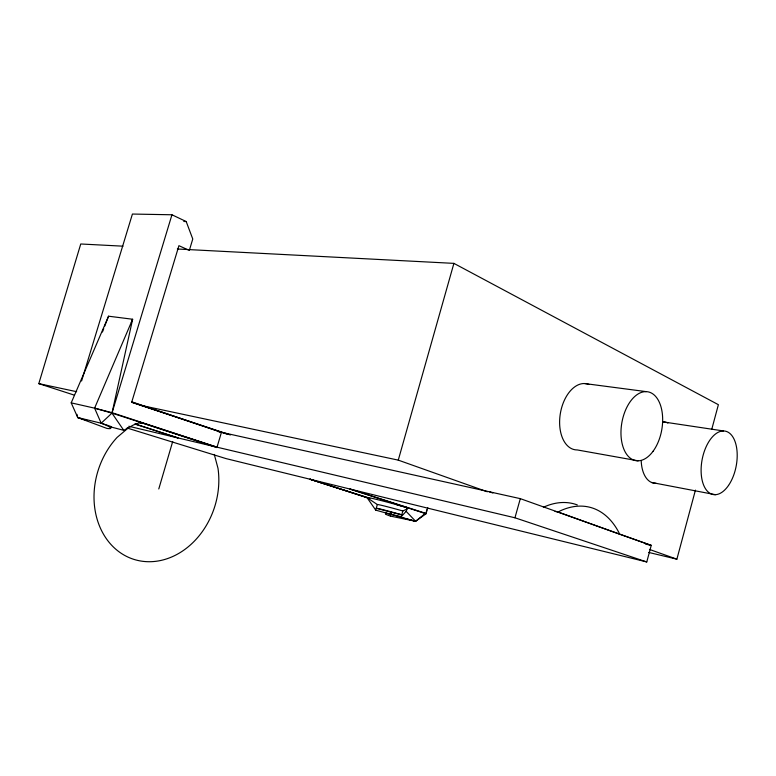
<?xml version="1.0" encoding="UTF-8"?>
<svg xmlns="http://www.w3.org/2000/svg" width="776" height="776" viewBox="0 0 776 776"><rect width="100%" height="100%" fill="white"/><g stroke="black" fill="none" stroke-linecap="round" stroke-linejoin="round"><path stroke-width="1.16" d="M426.722 509.89L426.111 513.45L349.898 489.025L426.014 513.78L427.741 507.63M71.208 402.86L94.594 408.157L111.957 413.113L217.028 447.189L112.084 412.706L132.628 319.246L108.553 316.201L71.208 402.86L77.755 417.575L106.972 428.43A22.94 2.367 17.2 0 0 101.181 423.211L94.594 408.157L132.628 319.246L131.328 322.603M648.581 552.405L676.876 559.176L695.432 490.122M711.776 429.264L718.382 404.694L453.902 263.374L177.355 248.999M127.051 428.012L226.049 458.606L646.767 561.95L651.239 545.392L520.318 498.648L217.94 431.524M646.767 561.95L514.944 517.786L520.318 498.648M487.338 491.79L398.272 460.129L453.902 263.374M403.103 518.038L415.635 521.278L424.695 513.896L426.014 513.78L415.635 521.278L390.425 516.098L391.502 512.325L401.764 514.798L396.924 513.431A28.722 0.805 16 0 0 376.894 508.299L376.253 508.261L391.502 512.325M386.244 513.343L385.711 513.062L401.221 516.7L402.851 510.977L406.585 509.192L407.73 507.814M367.543 497.542L309.934 479.209L366.941 497.591A40.303 1.368 15.9 0 1 396.681 504.691L407.06 507.611M396.681 504.691L407.642 507.805L406.139 511.345L415.635 521.278L375.72 510.133L377.32 504.526L366.941 497.591M158.779 488.958L172.689 441.554M74.447 395.178L38.8 383.635L80.752 243.984L123.015 246.176M227.125 434.153L131.687 402.24L178.916 245.672L189.325 250.425L192.768 238.998L186.191 221.538L171.952 214.777L132.415 214.05L81.587 380.997M76.921 414.326L77.755 417.575L101.181 423.211L111.957 413.113L171.952 214.777M102.442 331.992L103.751 328.607M104.624 326.356L108.553 316.201M401.221 516.7L406.139 511.345M128.389 427.857L117.05 437.451A74.331 61.042 -72.1 0 0 101.957 531.385A74.331 61.042 -72.1 0 0 177.103 554.345A74.331 61.042 -72.1 0 0 217.988 468.287L214.283 454.426M554.995 511.374L558.313 512.121L559.991 510.996A104.663 62.662 -74.8 0 1 618.744 532.239L619.442 534.13L651.239 545.392L645.457 544.044M109.969 426.722L123.753 430.321L133.443 424.976L140.427 422.319M183.786 221.48L186.191 221.538M377.32 504.526L377.97 504.555A28.722 0.892 15.9 0 1 398.01 509.619L402.851 510.977M584.706 383.548L646.262 391.637M723.445 430.942L663.412 421.94A31.04 17.664 -79.4 0 1 667.893 423.046M638.105 460.818L577.247 449.935A33.504 20.525 -80.3 0 1 560.447 412.919A33.504 20.525 -80.3 0 1 588.906 384.469M651.53 482.459L715.453 494.69M38.8 383.635L76.64 391.686M140.495 405.276L398.272 460.129M128.787 426.276L514.944 517.786M94.594 408.157L112.084 412.706M367.096 497.688L375.72 510.133M134.714 423.997L178.063 437.955L135.499 424.065M309.934 479.209L369.822 498.541M131.687 402.24L230.404 434.958M131.804 401.822L221.451 432.3L216.911 447.577L140.902 422.532A51.294 2.047 16.5 0 1 139.99 423.182M489.452 491.8L492.857 493.002M139.893 422.173L140.902 422.532M649.473 549.427L676.876 559.176M558.313 512.121L619.442 534.13M111.957 413.113L123.753 430.321M390.425 516.098A18.023 0.912 16.2 0 1 386.06 513.916M105.584 424.627A22.873 0.708 16.4 0 1 110.105 426.684M87.349 420.505A22.873 0.708 16.4 0 1 84.002 419.496M82.916 419.166A22.873 0.708 16.4 0 1 77.755 417.575M101.181 423.211A22.873 0.708 16.4 0 1 104.585 424.297M543.404 507.271A103.451 62.856 -74.7 0 1 577.305 504.924M656.059 483.303A31.04 17.664 -79.4 0 1 641.218 461.022M653.072 451.263A34.949 20.273 -80.1 0 0 651.394 393.025A34.949 20.273 -80.1 0 0 620.984 434.385A34.949 20.273 -80.1 0 0 653.072 451.263M728.518 485.436A32.282 17.334 -79.3 0 0 727.84 432.057A32.282 17.334 -79.3 0 0 701.106 470.983A32.282 17.334 -79.3 0 0 728.518 485.436"/></g></svg>
